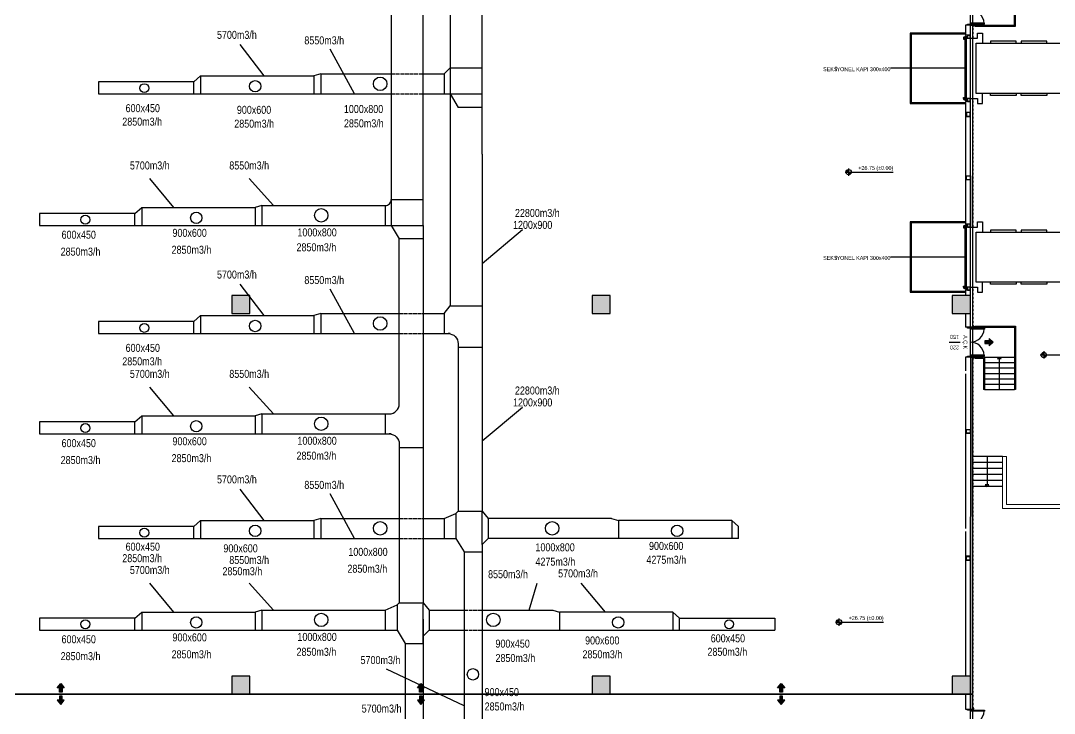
# Model space of a CAD drawing. Header units: centimetres. Extents: x 26200 to 113000, y -600 to 9300.
# Drawn here: x 65979 to 71144, y 3322 to 6781 of the extents above; entities that cross this region are included whole.
import ezdxf
from ezdxf.enums import TextEntityAlignment as Align

# ---------------------------------------------------------------- set-up
doc = ezdxf.new("R2010")
doc.units = ezdxf.units.CM
doc.linetypes.add('DASHED', pattern=[1.524, 1.27, -0.254])
for name, color, linetype in [('A-ANNO-DIMS', 8, 'Continuous'), ('A-ANNO-NOTE', 8, 'Continuous'), ('A-ANNO-TEXT', 8, 'Continuous'), ('A-AREA', 8, 'Continuous'), ('A-DOOR', 8, 'Continuous'), ('A-ELEV-01', 8, 'Continuous'), ('A-ELEV-03', 8, 'Continuous'), ('A-FLOR-STRS', 8, 'Continuous'), ('A-VHCL', 8, 'Continuous'), ('A-WALL', 8, 'Continuous'), ('A-WALL-SNWPNL', 8, 'Continuous'), ('A-WALL-STEL', 8, 'Continuous'), ('L-SITE-CURB', 8, 'Continuous'), ('MTY-DONUS-CAP', 110, 'Continuous'), ('MTY-DONUS-KANALI', 4, 'Continuous'), ('MTY-DONUS-KANALI-GIZLI', 4, 'DASHED'), ('MTY-UFLEME-CAP', 21, 'Continuous'), ('MTY-UFLEME-KANALI', 20, 'Continuous'), ('MTY-UFLEME-KANALI-GIZLI', 20, 'DASHED'), ('S-CONC', 5, 'Continuous'), ('S-HTCH', 8, 'Continuous'), ('S-STEL', 3, 'Continuous')]:
    doc.layers.add(name, color=color, linetype=linetype)
doc.styles.add('Fields_100', font='act_simplex.shx', dxfattribs={"width": 0.8, "height": 20})
doc.styles.add('ROTAS', font='arial.ttf')

# ---------------------------------------------------------------- blocks, each defined once
blk = doc.blocks.new('SEKSİYONEL KAPI')
at = {"layer": 'A-DOOR'}
for p, q in [((-15.7, 2.7), (-15.7, 0.2)), ((-15.1, 2.7), (-15.1, 0.2)), ((-3.6, 2.7), (-4.4, 2.7)), ((-3.6, 0.9), (-4.4, 0.9)), ((-15.7, -302.7), (-15.7, -300.2)), ((-15.1, -302.7), (-15.1, -300.2)), ((-8.7, -304.7), (-8.7, -304.7)), ((-3.6, -300.9), (-4.4, -300.9)), ((-3.6, -302.7), (-4.4, -302.7))]:
    blk.add_line(p, q, dxfattribs=at)
for points in [[(-5, 5.5), (-5.5, 5.5), (-5.5, 8.2), (-12.3, 8.2), (-12.3, 2), (-12.8, 2), (-12.8, 5.6), (-16.9, 5.6, 0.82272), (-16.9, 2.5), (-16.7, 2.5), (-16.7, 2), (-16.9, 2, -0.863572), (-16.9, 6.1), (-12.8, 6.1), (-12.8, 8.7), (-5, 8.7), (-5, 5.5)], [(-11.4, 5.3), (-11.4, 5.7, -0.414214), (-9.4, 7.7), (-9, 7.7, -0.414214), (-7, 5.7), (-7, 3.5)], [(-15.7, -1.1), (-15.7, -1.6, 1), (-15.1, -1.6), (-15.1, -1.1)], [(-5, -305.5), (-5.5, -305.5), (-5.5, -308.2), (-12.3, -308.2), (-12.3, -302), (-12.8, -302), (-12.8, -305.6), (-16.9, -305.6, -0.82272), (-16.9, -302.5), (-16.7, -302.5), (-16.7, -302), (-16.9, -302, 0.863572), (-16.9, -306.1), (-12.8, -306.1), (-12.8, -308.7), (-5, -308.7), (-5, -305.5)], [(-15.7, -298.9), (-15.7, -298.4, -1), (-15.1, -298.4), (-15.1, -298.9)], [(-11.4, -305.3), (-11.4, -305.7, 0.414214), (-9.4, -307.7), (-9, -307.7, 0.414214), (-7, -305.7), (-7, -303.5)]]:
    blk.add_lwpolyline(points, format="xyb", dxfattribs=at)
for points in [[(-15.7, 1.2), (-18.4, 1.2), (-18.4, -3.8), (-11.7, -3.8), (-11.7, 1.2), (-15.1, 1.2)], [(-16.5, 0.2), (-17.4, 0.2), (-17.4, -2.8), (-13.4, -2.8), (-13.4, 0.2), (-14.4, 0.2)], [(-11.6, -304.7), (-11.6, 4.7), (-8.7, 4.7), (-8.7, 4.7), (-6.6, 2.6), (-6.6, -302.6), (-8.7, -304.7), (-11.6, -304.7)], [(-5, 0.5), (-6.5, 0.5), (-6.5, 3.3), (-5, 3.3)], [(-4.5, 2.7), (-4.4, 2.7), (-4.4, 3), (-3.6, 3), (-3.6, 0.7), (-4.4, 0.7), (-4.4, 1), (-4.5, 1)], [(-15.7, -301.2), (-18.4, -301.2), (-18.4, -296.2), (-11.7, -296.2), (-11.7, -301.2), (-15.1, -301.2)], [(-16.5, -300.2), (-17.4, -300.2), (-17.4, -297.2), (-13.4, -297.2), (-13.4, -300.2), (-14.4, -300.2)], [(-5, -300.5), (-6.5, -300.5), (-6.5, -303.3), (-5, -303.3)], [(-4.5, -302.7), (-4.4, -302.7), (-4.4, -303), (-3.6, -303), (-3.6, -300.7), (-4.4, -300.7), (-4.4, -301), (-4.5, -301)]]:
    blk.add_lwpolyline(points, dxfattribs=at)
for points in [[(-13.9, 3.1), (-16.9, 3.1, -1), (-16.9, 5.1), (-13.9, 5.1, -1)], [(-13.9, -303.1), (-16.9, -303.1, 1), (-16.9, -305.1), (-13.9, -305.1, 1)]]:
    blk.add_lwpolyline(points, format="xyb", close=True, dxfattribs=at)
for points in [[(-16.5, -1.1), (-14.4, -1.1), (-14.4, 0.2), (-16.5, 0.2)], [(-4.5, 3.5), (-4.5, 2.7), (-5, 2.7), (-5, 4), (-2.5, 4), (-2.5, 0.5), (-0.5, 0.5), (-0.5, 7.5), (-4.5, 7.5), (-4.5, 5.5), (-5, 5.5), (-5, 8), (0, 8), (0, 0), (-5, 0), (-5, 1), (-4.5, 1), (-4.5, 0.5), (-3, 0.5), (-3, 3.5)], [(-16.5, -298.9), (-14.4, -298.9), (-14.4, -300.2), (-16.5, -300.2)], [(-4.5, -303.5), (-4.5, -302.7), (-5, -302.7), (-5, -304), (-2.5, -304), (-2.5, -300.5), (-0.5, -300.5), (-0.5, -307.5), (-4.5, -307.5), (-4.5, -305.5), (-5, -305.5), (-5, -308), (0, -308), (0, -300), (-5, -300), (-5, -301), (-4.5, -301), (-4.5, -300.5), (-3, -300.5), (-3, -303.5)]]:
    blk.add_lwpolyline(points, close=True, dxfattribs=at)
for centre in [(-9.2, 5.8), (-9.2, -305.8)]:
    blk.add_circle(centre, 0.25, dxfattribs=at)
for centre, start, end in [((-15.4, 4.3), 38.272, 141.728), ((-15.4, 3.8), 218.272, 321.728), ((-15.4, -303.8), 38.272, 141.728), ((-15.4, -304.3), 218.272, 321.728)]:
    blk.add_arc(centre, 1.19, start, end, dxfattribs=at)
blk = doc.blocks.new('KAPI 150')
at = {"layer": 'A-DOOR'}
blk.add_line((145, 15), (5, 15), dxfattribs=at)
for points in [[(5, 15), (5, 85), (10, 85), (10, 15)], [(145, 15), (145, 85), (140, 85), (140, 15)]]:
    blk.add_lwpolyline(points, dxfattribs=at)
for points in [[(5, 0), (0, 0), (0, 15), (5, 15)], [(150, 0), (145, 0), (145, 15), (150, 15)]]:
    blk.add_lwpolyline(points, close=True, dxfattribs=at)
for centre, start, end in [((5, 15), 0, 85.904), ((145, 15), 94.096, 180)]:
    blk.add_arc(centre, 70, start, end, dxfattribs=at)
blk = doc.blocks.new('AÇK_01')
at = {"color": 0}
blk.add_lwpolyline([(28, 0), (-28, 0)], dxfattribs=at)
at = {"color": 0, "style": 'Fields_100', "width": 0.8}
blk.add_attdef('A.Ç.K.01', text='', height=20, rotation=90, dxfattribs=at).set_placement((-53, 0), align=Align.MIDDLE_CENTER)
for tag, p in [('W', (1, 17.2)), ('H', (1, -36.3))]:
    blk.add_attdef(tag, text='', height=20, dxfattribs=at).set_placement(p, align=Align.CENTER)
blk = doc.blocks.new('*U33')
at = {"layer": 'A-WALL-SNWPNL'}
blk.add_lwpolyline([(50, 1), (42, 1), (40, -1), (32, -1), (30, 1), (22, 1), (20, -1), (12, -1), (10, 1), (2, 1), (0, -1), (-8, -1), (-10, 1), (-18, 1), (-20, -1), (-28, -1), (-30, 1), (-38, 1), (-40, -1), (-48, -1), (-50, 1)], dxfattribs=at)
blk = doc.blocks.new('*U34')
at = {"layer": 'A-WALL-STEL', "color": 0, "linetype": 'ByBlock', "lineweight": -2, "transparency": 16777216}
for p in [(0, 0), (100, 0), (200, 0), (300, 0), (400, 0), (500, 0), (600, 0), (700, 0), (800, 0), (900, 0), (1000, 0), (1100, 0), (1200, 0), (1300, 0), (1400, 0), (1500, 0), (1600, 0)]:
    blk.add_blockref('*U33', p, dxfattribs=at)
blk = doc.blocks.new('*U35')
at = {"layer": 'A-WALL-SNWPNL'}
blk.add_lwpolyline([(50, 1), (42, 1), (40, -1), (32, -1), (30, 1), (22, 1), (20, -1), (12, -1), (10, 1), (2, 1), (0, -1), (-8, -1), (-10, 1), (-18, 1), (-20, -1), (-28, -1), (-30, 1), (-38, 1), (-40, -1), (-48, -1), (-50, 1)], dxfattribs=at)
blk = doc.blocks.new('*U36')
at = {"layer": 'A-WALL-STEL', "color": 0, "linetype": 'ByBlock', "lineweight": -2, "transparency": 16777216}
for p in [(0, 0), (100, 0)]:
    blk.add_blockref('*U35', p, dxfattribs=at)
blk = doc.blocks.new('*U37')
at = {"layer": 'A-WALL-SNWPNL'}
blk.add_lwpolyline([(50, 1), (42, 1), (40, -1), (32, -1), (30, 1), (22, 1), (20, -1), (12, -1), (10, 1), (2, 1), (0, -1), (-8, -1), (-10, 1), (-18, 1), (-20, -1), (-28, -1), (-30, 1), (-38, 1), (-40, -1), (-48, -1), (-50, 1)], dxfattribs=at)
blk = doc.blocks.new('*U38')
at = {"layer": 'A-WALL-STEL', "color": 0, "linetype": 'ByBlock', "lineweight": -2, "transparency": 16777216}
for p in [(0, 0), (100, 0), (200, 0), (300, 0), (400, 0), (500, 0)]:
    blk.add_blockref('*U37', p, dxfattribs=at)

msp = doc.modelspace()

# ---------------------------------------------------------------- hatches: boundary and pattern name
at = {"layer": 'A-ANNO-DIMS'}
h = msp.add_hatch(color=256, dxfattribs=at)
h.paths.add_polyline_path([(70116.5, 6038.1, 0.414214), (70103.5, 6025.1), (70116.5, 6025.1)])
h.paths.add_polyline_path([(70129.5, 6025.1), (70116.5, 6025.1), (70116.5, 6012.1, 0.414214)])
h = msp.add_hatch(color=256, dxfattribs=at)
h.paths.add_polyline_path([(71091.9, 5125.2, 0.414214), (71078.9, 5112.2), (71091.9, 5112.2)])
h.paths.add_polyline_path([(71104.9, 5112.2), (71091.9, 5112.2), (71091.9, 5099.2, 0.414214)])
h = msp.add_hatch(color=256, dxfattribs=at)
h.paths.add_polyline_path([(70068.2, 3790.6, 0.414214), (70055.2, 3777.6), (70068.2, 3777.6)])
h.paths.add_polyline_path([(70081.2, 3777.6), (70068.2, 3777.6), (70068.2, 3764.6, 0.414214)])
at = {"layer": 'A-ANNO-TEXT'}
h = msp.add_hatch(color=256, dxfattribs=at)
h.dxf.hatch_style = 1
h.paths.add_polyline_path([(70839, 5176.1), (70817.9, 5193.8), (70817.9, 5182.8), (70796.7, 5182.8), (70796.7, 5169.4), (70817.9, 5169.4), (70817.9, 5158.4)])
h = msp.add_hatch(color=256, dxfattribs=at)
h.dxf.hatch_style = 1
h.paths.add_polyline_path([(66179.5, 3470.9), (66197.2, 3449.7), (66186.2, 3449.7), (66186.2, 3428.6), (66172.7, 3428.6), (66172.7, 3449.7), (66161.8, 3449.7)])
h = msp.add_hatch(color=256, dxfattribs=at)
h.dxf.hatch_style = 1
h.paths.add_polyline_path([(67979.5, 3470.9), (67997.2, 3449.7), (67986.2, 3449.7), (67986.2, 3428.6), (67972.7, 3428.6), (67972.7, 3449.7), (67961.8, 3449.7)])
h = msp.add_hatch(color=256, dxfattribs=at)
h.dxf.hatch_style = 1
h.paths.add_polyline_path([(69779.5, 3470.9), (69797.2, 3449.7), (69786.2, 3449.7), (69786.2, 3428.6), (69772.7, 3428.6), (69772.7, 3449.7), (69761.8, 3449.7)])
h = msp.add_hatch(color=256, dxfattribs=at)
h.dxf.hatch_style = 1
h.paths.add_polyline_path([(66179.5, 3366.3), (66197.2, 3387.4), (66186.2, 3387.4), (66186.2, 3408.6), (66172.7, 3408.6), (66172.7, 3387.4), (66161.8, 3387.4)])
h = msp.add_hatch(color=256, dxfattribs=at)
h.dxf.hatch_style = 1
h.paths.add_polyline_path([(67979.5, 3366.3), (67997.2, 3387.4), (67986.2, 3387.4), (67986.2, 3408.6), (67972.7, 3408.6), (67972.7, 3387.4), (67961.8, 3387.4)])
h = msp.add_hatch(color=256, dxfattribs=at)
h.dxf.hatch_style = 1
h.paths.add_polyline_path([(69779.5, 3366.3), (69797.2, 3387.4), (69786.2, 3387.4), (69786.2, 3408.6), (69772.7, 3408.6), (69772.7, 3387.4), (69761.8, 3387.4)])
at = {"layer": 'S-HTCH'}
h = msp.add_hatch(dxfattribs=at)
h.set_pattern_fill('ANSI33', color=256)
h.set_pattern_definition([(45, (47244.2896, 5721.5606), (-4.490128, 4.490128), []), (45, (47248.78, 5721.5606), (-4.490128, 4.490128), [3.175, -1.5875])])
h.paths.add_polyline_path([(63434.5, 1518.6), (63524.5, 1518.6), (63524.5, 1608.6), (63434.5, 1608.6)])
h.paths.add_polyline_path([(63434.5, 7218.6), (63524.5, 7218.6), (63524.5, 7308.6), (63434.5, 7308.6)])
h.paths.add_polyline_path([(61634.5, 1518.6), (61724.5, 1518.6), (61724.5, 1608.6), (61634.5, 1608.6)])
h.paths.add_polyline_path([(58034.5, 1518.6), (58124.5, 1518.6), (58124.5, 1608.6), (58034.5, 1608.6)])
h.paths.add_polyline_path([(61634.5, 7218.6), (61724.5, 7218.6), (61724.5, 7308.6), (61634.5, 7308.6)])
h.paths.add_polyline_path([(58034.5, 7218.6), (58124.5, 7218.6), (58124.5, 7308.6), (58034.5, 7308.6)])
h.paths.add_polyline_path([(63434.5, 3418.6), (63524.5, 3418.6), (63524.5, 3508.6), (63434.5, 3508.6)])
h.paths.add_polyline_path([(63434.5, 5318.6), (63524.5, 5318.6), (63524.5, 5408.6), (63434.5, 5408.6)])
h.paths.add_polyline_path([(61634.5, 3418.6), (61724.5, 3418.6), (61724.5, 3508.6), (61634.5, 3508.6)])
h.paths.add_polyline_path([(58034.5, 3418.6), (58124.5, 3418.6), (58124.5, 3508.6), (58034.5, 3508.6)])
h.paths.add_polyline_path([(61634.5, 5318.6), (61724.5, 5318.6), (61724.5, 5408.6), (61634.5, 5408.6)])
h.paths.add_polyline_path([(58034.5, 5318.6), (58124.5, 5318.6), (58124.5, 5408.6), (58034.5, 5408.6)])
h.paths.add_polyline_path([(68834.5, 3418.6), (68924.5, 3418.6), (68924.5, 3508.6), (68834.5, 3508.6)])
h.paths.add_polyline_path([(68834.5, 5318.6), (68924.5, 5318.6), (68924.5, 5408.6), (68834.5, 5408.6)])
h.paths.add_polyline_path([(67034.5, 3418.6), (67124.5, 3418.6), (67124.5, 3508.6), (67034.5, 3508.6)])
h.paths.add_polyline_path([(67034.5, 5318.6), (67124.5, 5318.6), (67124.5, 5408.6), (67034.5, 5408.6)])
h.paths.add_polyline_path([(65234.5, 3418.6), (65324.5, 3418.6), (65324.5, 3508.6), (65234.5, 3508.6)])
h.paths.add_polyline_path([(65234.5, 5318.6), (65324.5, 5318.6), (65324.5, 5408.6), (65234.5, 5408.6)])
h.paths.add_polyline_path([(61534.5, 3418.6), (61624.5, 3418.6), (61624.5, 3508.6), (61534.5, 3508.6)])
h.paths.add_polyline_path([(61534.5, 5318.6), (61624.5, 5318.6), (61624.5, 5408.6), (61534.5, 5408.6)])
h.paths.add_polyline_path([(59834.5, 3418.6), (59924.5, 3418.6), (59924.5, 3508.6), (59834.5, 3508.6)])
h.paths.add_polyline_path([(59834.5, 5318.6), (59924.5, 5318.6), (59924.5, 5408.6), (59834.5, 5408.6)])
h.paths.add_polyline_path([(56234.5, 3418.6), (56324.5, 3418.6), (56324.5, 3508.6), (56234.5, 3508.6)])
h.paths.add_polyline_path([(56234.5, 5318.6), (56324.5, 5318.6), (56324.5, 5408.6), (56234.5, 5408.6)])
h.paths.add_polyline_path([(54434.5, 3418.6), (54524.5, 3418.6), (54524.5, 3508.6), (54434.5, 3508.6)])
h.paths.add_polyline_path([(54434.5, 5318.6), (54524.5, 5318.6), (54524.5, 5408.6), (54434.5, 5408.6)])
h.paths.add_polyline_path([(52634.5, 3418.6), (52724.5, 3418.6), (52724.5, 3508.6), (52634.5, 3508.6)])
h.paths.add_polyline_path([(52634.5, 5318.6), (52724.5, 5318.6), (52724.5, 5408.6), (52634.5, 5408.6)])
h.paths.add_polyline_path([(70634.5, 5318.6), (70724.5, 5318.6), (70724.5, 5408.6), (70634.5, 5408.6)])
h.paths.add_polyline_path([(70634.5, 3418.6), (70724.5, 3418.6), (70724.5, 3508.6), (70634.5, 3508.6)])
h.paths.add_polyline_path([(70634.5, 1518.6), (70724.5, 1518.6), (70724.5, 1608.6), (70634.5, 1608.6)])
h.paths.add_polyline_path([(68834.5, 1518.6), (68924.5, 1518.6), (68924.5, 1608.6), (68834.5, 1608.6)])
h.paths.add_polyline_path([(67034.5, 1518.6), (67124.5, 1518.6), (67124.5, 1608.6), (67034.5, 1608.6)])
h.paths.add_polyline_path([(65234.5, 1518.6), (65324.5, 1518.6), (65324.5, 1608.6), (65234.5, 1608.6)])
h.paths.add_polyline_path([(61534.5, 1518.6), (61624.5, 1518.6), (61624.5, 1608.6), (61534.5, 1608.6)])
h.paths.add_polyline_path([(59834.5, 1518.6), (59924.5, 1518.6), (59924.5, 1608.6), (59834.5, 1608.6)])
h.paths.add_polyline_path([(56234.5, 1518.6), (56324.5, 1518.6), (56324.5, 1608.6), (56234.5, 1608.6)])
h.paths.add_polyline_path([(54434.5, 1518.6), (54524.5, 1518.6), (54524.5, 1608.6), (54434.5, 1608.6)])
h.paths.add_polyline_path([(52634.5, 1518.6), (52724.5, 1518.6), (52724.5, 1608.6), (52634.5, 1608.6)])
h.paths.add_polyline_path([(70634.5, 7218.6), (70724.5, 7218.6), (70724.5, 7308.6), (70634.5, 7308.6)])
h.paths.add_polyline_path([(68834.5, 7218.6), (68924.5, 7218.6), (68924.5, 7308.6), (68834.5, 7308.6)])
h.paths.add_polyline_path([(67034.5, 7218.6), (67124.5, 7218.6), (67124.5, 7308.6), (67034.5, 7308.6)])
h.paths.add_polyline_path([(65234.5, 7218.6), (65324.5, 7218.6), (65324.5, 7308.6), (65234.5, 7308.6)])
h.paths.add_polyline_path([(61534.5, 7218.6), (61624.5, 7218.6), (61624.5, 7308.6), (61534.5, 7308.6)])
h.paths.add_polyline_path([(59834.5, 7218.6), (59924.5, 7218.6), (59924.5, 7308.6), (59834.5, 7308.6)])
h.paths.add_polyline_path([(56234.5, 7218.6), (56324.5, 7218.6), (56324.5, 7308.6), (56234.5, 7308.6)])
h.paths.add_polyline_path([(54434.5, 7218.6), (54524.5, 7218.6), (54524.5, 7308.6), (54434.5, 7308.6)])
h.paths.add_polyline_path([(52634.5, 7218.6), (52724.5, 7218.6), (52724.5, 7308.6), (52634.5, 7308.6)])

# ---------------------------------------------------------------- linework, layer by layer
at = {"layer": 'A-ANNO-DIMS'}
for p, q in [((70116.5, 6043.1), (70116.5, 6007.1)), ((70098.5, 6025.1), (70339.5, 6025.1)), ((71091.9, 5130.2), (71091.9, 5094.2)), ((71073.9, 5112.2), (71314.9, 5112.2)), ((70050.2, 3777.6), (70291.2, 3777.6)), ((70068.2, 3795.6), (70068.2, 3759.6))]:
    msp.add_line(p, q, dxfattribs=at)
for points in [[(70335.9, 6543.6), (70325.9, 6543.6)], [(70691.9, 6543.6), (70335.9, 6543.6)], [(70335.9, 5601.1), (70325.9, 5601.1)], [(70691.9, 5601.1), (70335.9, 5601.1)]]:
    msp.add_lwpolyline(points, dxfattribs=at)
at = {"layer": 'A-ANNO-DIMS', "color": 187, "linetype": 'Continuous'}
for points in [[(70694.9, 6543.6), (70691.9, 6543.6)], [(70694.9, 5601.1), (70691.9, 5601.1)]]:
    msp.add_lwpolyline(points, dxfattribs=at)
at = {"layer": 'A-ANNO-DIMS', "color": 187, "const_width": 3, "elevation": 0}
msp.add_lwpolyline([(70696.4, 6543.6, 1), (70699.4, 6543.6, 1)], format="xyb", close=True, dxfattribs=at)
at = {"layer": 'A-ANNO-DIMS', "color": 187, "const_width": 3}
msp.add_lwpolyline([(70696.4, 5601.1, 1), (70699.4, 5601.1, 1)], format="xyb", close=True, dxfattribs=at)
at = {"layer": 'A-ANNO-DIMS'}
for centre in [(70116.5, 6025.1), (71091.9, 5112.2), (70068.2, 3777.6)]:
    msp.add_circle(centre, 13, dxfattribs=at)
at = {"layer": 'A-ANNO-DIMS', "color": 187, "linetype": 'Continuous'}
for centre, radius, start, end in [((70697.9, 6543.6), 1.5, 0, 180), ((70697.9, 6543.6), 1.5, 180, 0), ((70696.4, 6543.6), 0, 0, 0), ((70697.9, 5601.1), 1.5, 0, 180), ((70697.9, 5601.1), 1.5, 180, 0), ((70696.4, 5601.1), 0, 0, 0)]:
    msp.add_arc(centre, radius, start, end, dxfattribs=at)
at = {"layer": 'A-ANNO-NOTE', "color": 251, "true_color": 0x636466}
for p, q in [((70884.5, 4605.1), (70731.4, 4605.1)), ((70884.5, 4575.1), (70731.4, 4575.1)), ((70884.5, 4545.1), (70731.4, 4545.1)), ((70884.5, 4515.1), (70731.4, 4515.1)), ((70884.5, 4485.1), (70731.4, 4485.1)), ((70884.5, 4455.1), (70731.4, 4455.1))]:
    msp.add_line(p, q, dxfattribs=at)
at = {"layer": 'A-ANNO-TEXT'}
for points in [[(70839, 5176.1), (70817.9, 5193.8), (70817.9, 5182.8), (70796.7, 5182.8), (70796.7, 5169.4), (70817.9, 5169.4), (70817.9, 5158.4)], [(66179.5, 3470.9), (66197.2, 3449.7), (66186.2, 3449.7), (66186.2, 3428.6), (66172.7, 3428.6), (66172.7, 3449.7), (66161.8, 3449.7)], [(67979.5, 3470.9), (67997.2, 3449.7), (67986.2, 3449.7), (67986.2, 3428.6), (67972.7, 3428.6), (67972.7, 3449.7), (67961.8, 3449.7)], [(69779.5, 3470.9), (69797.2, 3449.7), (69786.2, 3449.7), (69786.2, 3428.6), (69772.7, 3428.6), (69772.7, 3449.7), (69761.8, 3449.7)], [(66179.5, 3366.3), (66197.2, 3387.4), (66186.2, 3387.4), (66186.2, 3408.6), (66172.7, 3408.6), (66172.7, 3387.4), (66161.8, 3387.4)], [(67979.5, 3366.3), (67997.2, 3387.4), (67986.2, 3387.4), (67986.2, 3408.6), (67972.7, 3408.6), (67972.7, 3387.4), (67961.8, 3387.4)], [(69779.5, 3366.3), (69797.2, 3387.4), (69786.2, 3387.4), (69786.2, 3408.6), (69772.7, 3408.6), (69772.7, 3387.4), (69761.8, 3387.4)]]:
    msp.add_lwpolyline(points, close=True, dxfattribs=at)
at = {"layer": 'A-AREA'}
for points in [[(62587, 7318.6), (70734.5, 7318.6), (70734.5, 3418.6), (52612, 3418.6), (52612, 7318.6), (59834.5, 7318.6), (59834.5, 7053.6), (62587, 7053.6)], [(52612, 1508.6), (52612, 3418.6), (70734.5, 3418.6), (70734.5, 2981.1), (63779.5, 2981.1), (63779.2, 1508.6), (63517, 1508.6), (63517, 2981.1), (58079.5, 2981.1), (58079.5, 1508.6), (56279.5, 1508.6), (56279.5, 2981.1), (52979.5, 2981.1), (52979.5, 1508.6)]]:
    msp.add_lwpolyline(points, close=True, dxfattribs=at)
at = {"layer": 'A-DOOR', "elevation": 0}
for points in [[(70734.5, 6693.6), (70759.5, 6693.6), (70759.5, 6718.6), (70784.5, 6718.6), (70784.5, 6668.6)], [(70734.5, 6393.6), (70759.5, 6393.6), (70759.5, 6368.6), (70784.5, 6368.6), (70784.5, 6418.6)]]:
    msp.add_lwpolyline(points, dxfattribs=at)
at = {"layer": 'A-DOOR'}
for points in [[(70734.5, 5751.1), (70759.5, 5751.1), (70759.5, 5776.1), (70784.5, 5776.1), (70784.5, 5726.1)], [(70734.5, 5451.1), (70759.5, 5451.1), (70759.5, 5426.1), (70784.5, 5426.1), (70784.5, 5476.1)]]:
    msp.add_lwpolyline(points, dxfattribs=at)
at = {"layer": 'A-ELEV-01'}
for p, q in [((70724.5, 6708.6), (70699.5, 6708.6)), ((70699.5, 6378.6), (70699.5, 6156.1)), ((70724.5, 6378.6), (70699.5, 6378.6)), ((70699.5, 6156.1), (70699.5, 5766.1)), ((70724.5, 5766.1), (70699.5, 5766.1)), ((70699.5, 5436.1), (70699.5, 5408.6)), ((70724.5, 5436.1), (70699.5, 5436.1)), ((70699.5, 5318.6), (70699.5, 5251.1)), ((70724.5, 5251.1), (70699.5, 5251.1)), ((70724.5, 5101.1), (70699.5, 5101.1)), ((70699.5, 4231.1), (70699.5, 3508.6)), ((65324.5, 3418.6), (67034.5, 3418.6)), ((67124.5, 3418.6), (68834.5, 3418.6)), ((68924.5, 3418.6), (70634.5, 3418.6)), ((70699.5, 3418.6), (70699.5, 3343.6, 0))]:
    msp.add_line(p, q, dxfattribs=at)
for points in [[(70724.5, 6758.6), (70699.5, 6758.6), (70699.5, 6708.6)], [(70724.5, 5751.1), (70724.5, 5986.1)], [(70699.5, 5101.1), (70699.5, 5033.6)], [(70699.5, 5018.6), (70699.5, 4246.1)]]:
    msp.add_lwpolyline(points, dxfattribs=at)
at = {"layer": 'A-ELEV-01', "elevation": 0}
msp.add_lwpolyline([(70699.5, 3343.6), (70724.5, 3343.6)], dxfattribs=at)
at = {"layer": 'A-ELEV-03'}
msp.add_line((70734.5, 3343.6), (70734.5, 5101.1), dxfattribs=at)
at = {"layer": 'A-ELEV-03', "elevation": 0}
for points in [[(70699.5, 6718.6), (70424.5, 6718.6), (70424.5, 6368.6), (70699.5, 6368.6)], [(70699.5, 6713.6), (70429.5, 6713.6), (70429.5, 6373.6), (70699.5, 6373.6)], [(70724.5, 6378.6), (70724.5, 6708.6)]]:
    msp.add_lwpolyline(points, dxfattribs=at)
at = {"layer": 'A-ELEV-03'}
for points in [[(70734.5, 6393.6), (70734.5, 5751.1)], [(70699.5, 5776.1), (70424.5, 5776.1), (70424.5, 5426.1), (70699.5, 5426.1)], [(70699.5, 5771.1), (70429.5, 5771.1), (70429.5, 5431.1), (70699.5, 5431.1)], [(70724.5, 5436.1), (70724.5, 5766.1)], [(70734.5, 5451.1), (70734.5, 5251.1)], [(70807.9, 4605.1), (70807.9, 4463.8)]]:
    msp.add_lwpolyline(points, dxfattribs=at)
msp.add_lwpolyline([(70807.9, 4455.1), (70816.6, 4463.8), (70807.9, 4463.8), (70799.2, 4463.8)], close=True, dxfattribs=at)
at = {"layer": 'A-FLOR-STRS'}
for p, q in [((70746.5, 5256.1), (70746.5, 5251.1)), ((70794.5, 5101.1), (70734.5, 5101.1)), ((70869.5, 4939.1), (70869.5, 5092.4)), ((70794.5, 4939.1), (70789.5, 4939.1)), ((70949.5, 4939.1), (70944.5, 4939.1))]:
    msp.add_line(p, q, dxfattribs=at)
for points in [[(70734.5, 6758.6), (70944.5, 6758.6), (70944.5, 7070.6)], [(70746.5, 6753.6), (70949.5, 6753.6), (70949.5, 7070.6)], [(70746.5, 6758.6), (70746.5, 6753.6)], [(70734.5, 5251.1), (70944.5, 5251.1), (70944.5, 4939.1)], [(70746.5, 5256.1), (70949.5, 5256.1), (70949.5, 4939.1)], [(70746.5, 5101.1), (70746.5, 5096.1), (70789.5, 5096.1), (70789.5, 4939.1)], [(70794.5, 5101.1), (70794.5, 4939.1)], [(70794.5, 5101.1), (70944.5, 5101.1)], [(70794.5, 5074.1), (70944.5, 5074.1)], [(70794.5, 5047.1), (70944.5, 5047.1)], [(70794.5, 5020.1), (70944.5, 5020.1)], [(70794.5, 4993.1), (70944.5, 4993.1)], [(70794.5, 4966.1), (70944.5, 4966.1)], [(70794.5, 4939.1), (70944.5, 4939.1)]]:
    msp.add_lwpolyline(points, dxfattribs=at)
msp.add_lwpolyline([(70869.5, 5101.1), (70878.2, 5092.4), (70869.5, 5092.4), (70860.8, 5092.4)], close=True, dxfattribs=at)
at = {"layer": 'A-VHCL'}
for p, q in [((70824.7, 6678.6), (70824.7, 6668.6)), ((70954.3, 6678.6), (70824.7, 6678.6)), ((70954.3, 6668.6), (70954.3, 6678.6)), ((71107.4, 6678.6), (70977.9, 6678.6)), ((70977.9, 6678.6), (70977.9, 6668.6)), ((71107.4, 6668.6), (71107.4, 6678.6)), ((70824.7, 6408.6), (70824.7, 6418.6)), ((70954.3, 6408.6), (70824.7, 6408.6)), ((70954.3, 6418.6), (70954.3, 6408.6)), ((70977.9, 6408.6), (70977.9, 6418.6)), ((71107.4, 6408.6), (70977.9, 6408.6)), ((71107.4, 6418.6), (71107.4, 6408.6)), ((70824.7, 5736.1), (70824.7, 5726.1)), ((70954.3, 5736.1), (70824.7, 5736.1)), ((70954.3, 5726.1), (70954.3, 5736.1)), ((71107.4, 5736.1), (70977.9, 5736.1)), ((70977.9, 5736.1), (70977.9, 5726.1)), ((71107.4, 5726.1), (71107.4, 5736.1)), ((70824.7, 5466.1), (70824.7, 5476.1)), ((70954.3, 5476.1), (70954.3, 5466.1)), ((70977.9, 5466.1), (70977.9, 5476.1)), ((71107.4, 5476.1), (71107.4, 5466.1)), ((70954.3, 5466.1), (70824.7, 5466.1)), ((71107.4, 5466.1), (70977.9, 5466.1))]:
    msp.add_line(p, q, dxfattribs=at)
for points in [[(72002.9, 6418.6), (70752.9, 6418.6), (70752.9, 6668.6), (72002.9, 6668.6)], [(72002.9, 5476.1), (70752.9, 5476.1), (70752.9, 5726.1), (72002.9, 5726.1)]]:
    msp.add_lwpolyline(points, close=True, dxfattribs=at)
at = {"layer": 'A-WALL-SNWPNL'}
for p, q in [((70724.5, 6758.6), (70734.5, 6758.6)), ((70724.5, 6693.6), (70734.5, 6693.6)), ((70724.5, 6393.6), (70734.5, 6393.6)), ((70724.5, 5751.1), (70724.5, 6378.6)), ((70724.5, 5751.1), (70734.5, 5751.1)), ((70724.5, 5408.6), (70724.5, 5451.1)), ((70724.5, 5451.1), (70734.5, 5451.1)), ((70724.5, 5251.1), (70724.5, 5318.6)), ((70724.5, 3343.6, 0), (70724.5, 3418.6)), ((70724.5, 3343.6), (70734.5, 3343.6))]:
    msp.add_line(p, q, dxfattribs=at)
for points in [[(70724.5, 6763.6), (70724.5, 6758.6), (70741.5, 6758.6), (70741.5, 6753.6), (70737, 6753.6)], [(70724.5, 6708.6), (70724.5, 6758.6)], [(70734.5, 6758.6), (70734.5, 6693.6)], [(70736.5, 6758.6), (70736.5, 6755.6), (70734.5, 6753.6), (70734.5, 6745.6), (70736.5, 6743.6), (70736.5, 6735.6), (70734.5, 6733.6), (70734.5, 6725.6), (70736.5, 6723.6), (70736.5, 6715.6), (70734.5, 6713.6), (70734.5, 6705.6), (70736.5, 6703.6), (70736.5, 6695.6), (70734.5, 6693.6)], [(70736.5, 6393.6), (70736.5, 6393.1), (70734.5, 6391.1), (70734.5, 6383.1), (70736.5, 6381.1), (70736.5, 6373.1), (70734.5, 6371.1), (70734.5, 6363.1), (70736.5, 6361.1), (70736.5, 6353.1), (70734.5, 6351.1)], [(70724.5, 5986.1), (70724.5, 5751.1)], [(70724.5, 5246.1), (70724.5, 5251.1), (70741.5, 5251.1), (70741.5, 5256.1), (70737, 5256.1)], [(70734.5, 5251.1), (70724.5, 5251.1)], [(70724.5, 5106.1), (70724.5, 5101.1), (70741.5, 5101.1), (70741.5, 5096.1), (70737, 5096.1)], [(70734.5, 5101.1), (70734.5, 5095.6), (70736.5, 5093.6), (70736.5, 5085.6), (70734.5, 5083.6), (70734.5, 5075.6), (70736.5, 5073.6), (70736.5, 5065.6), (70734.5, 5063.6), (70734.5, 5055.6), (70736.5, 5053.6), (70736.5, 5045.6), (70734.5, 5043.6)]]:
    msp.add_lwpolyline(points, dxfattribs=at)
at = {"layer": 'A-WALL-SNWPNL', "elevation": 0}
msp.add_lwpolyline([(70724.5, 3338.6), (70724.5, 3343.6), (70741.5, 3343.6), (70741.5, 3348.6), (70737, 3348.6)], dxfattribs=at)
at = {"layer": 'A-WALL-STEL'}
for p, q in [((70724.5, 5101.1), (70723.8, 3508.6)), ((70734.5, 5101.1), (70724.5, 5101.1))]:
    msp.add_line(p, q, dxfattribs=at)
at = {"layer": 'L-SITE-CURB', "lineweight": 0}
for p, q in [((70884.5, 4455.1), (70884.5, 4605.1)), ((70904.5, 4605.1), (70884.5, 4605.1)), ((70904.5, 4455.1), (70904.5, 4605.1)), ((70884.5, 4344.9), (70884.5, 4455.1)), ((70904.5, 4364.9), (70904.5, 4455.1)), ((70884.5, 4344.9), (72340.2, 4344.9)), ((70904.5, 4364.9), (72343.9, 4364.9))]:
    msp.add_line(p, q, dxfattribs=at)
at = {"layer": 'MTY-DONUS-CAP', "color": 1}
for points in [[(67196.7, 6505.6), (67075.9, 6661.9)], [(67646.7, 6415.6), (67525.9, 6638.5)], [(68487.2, 5736.6), (68285.3, 5567.6)], [(67196.7, 5308.5), (67075.9, 5464.8)], [(67646.7, 5218.5), (67525.9, 5441.4)], [(68487.2, 4850), (68285.3, 4681)], [(67196.7, 4285.6), (67075.9, 4441.9)], [(67646.7, 4195.6), (67525.9, 4418.5)], [(68195.3, 3360.5), (67806.8, 3543.6)]]:
    msp.add_lwpolyline(points, dxfattribs=at)
at = {"layer": 'MTY-DONUS-KANALI', "color": 1}
for points in [[(68125.3, 7491.1), (68125.3, 5357.8)], [(68285.3, 6114.6), (68285.3, 7491.1)], [(67478.5, 6515.6), (67444.7, 6505.6)], [(67478.5, 6515.6), (67478.5, 6415.6)], [(68095.3, 6515.5), (68095.3, 6415.6)], [(68125.3, 6545.6), (68285.3, 6545.6)], [(66844.6, 6475.6), (66368.1, 6475.6)], [(66368.1, 6475.6), (66368.1, 6415.6)], [(66844.6, 6475.6), (66878.5, 6505.6)], [(66844.6, 6415.6), (66844.6, 6475.6)], [(66878.5, 6505.6), (67444.7, 6505.6)], [(66878.5, 6505.6), (66878.5, 6415.6)], [(67444.7, 6505.6), (67444.7, 6415.6)], [(68125.3, 6415.6), (68165.3, 6348.6)], [(68125.3, 6415.6), (68285.3, 6415.6)], [(68285.3, 6348.6), (68165.3, 6348.6)], [(68285.3, 6114.6), (68285.3, 4332.2)], [(68165.3, 5357.8), (68285.3, 5357.8)], [(66844.6, 5278.5), (66368.1, 5278.5)], [(66368.1, 5278.5), (66368.1, 5218.5)], [(66844.6, 5278.5), (66878.5, 5308.5)], [(66844.6, 5218.5), (66844.6, 5278.5)], [(66878.5, 5308.5), (67444.7, 5308.5)], [(66878.5, 5308.5), (66878.5, 5218.5)], [(67478.5, 5318.5), (67444.7, 5308.5)], [(67444.7, 5308.5), (67444.7, 5218.5)], [(67478.5, 5318.5), (67478.5, 5218.5)], [(68095.3, 5318.5), (68095.3, 5218.5)], [(68165.3, 5151.5), (68165.3, 4332.2)], [(68165.3, 5151.5), (68285.3, 5151.5)], [(67478.5, 4295.6), (67444.7, 4285.6)], [(67478.5, 4295.6), (67478.5, 4195.6)], [(68095.3, 4295.6), (68095.3, 4195.6)], [(68154.3, 4320.9), (68154.3, 4195.6)], [(68165.3, 4332.2), (68285.3, 4332.2)], [(68285.3, 4165.6), (68285.3, 4332.2)], [(68285.3, 4332.2), (68315.3, 4295.6)], [(68315.3, 4295.6), (68315.3, 4195.6)], [(68932.1, 4295.6), (68315.3, 4295.6)], [(68932.1, 4295.6), (68965.9, 4285.6)], [(66844.6, 4255.6), (66368.1, 4255.6)], [(66368.1, 4255.6), (66368.1, 4195.6)], [(66844.6, 4255.6), (66878.5, 4285.6)], [(66844.6, 4195.6), (66844.6, 4255.6)], [(66878.5, 4285.6), (67444.7, 4285.6)], [(66878.5, 4285.6), (66878.5, 4195.6)], [(67444.7, 4285.6), (67444.7, 4195.6)], [(69532.2, 4285.6), (68965.9, 4285.6)], [(68965.9, 4285.6), (68965.9, 4195.6)], [(69566, 4255.6), (69532.2, 4285.6)], [(69532.2, 4285.6), (69532.2, 4195.6)], [(69566, 4195.6), (69566, 4255.6)], [(68154.3, 4195.6), (68195.3, 4128.6)], [(69566, 4195.6), (68315.3, 4195.6), (68285.3, 4165.6)], [(68285.3, 4165.6), (68285.3, 4128.6)], [(68195.3, 4128.6), (68285.3, 4128.6)], [(68195.3, 4128.6), (68195.3, 3139.4), (68215.3, 3101.4)], [(68285.3, 4128.6), (68285.3, 2752.1)]]:
    msp.add_lwpolyline(points, dxfattribs=at)
at = {"layer": 'MTY-DONUS-KANALI'}
for points in [[(67478.5, 6515.6), (67831.1, 6515.6)], [(67991.1, 6515.6), (68095.3, 6515.6)], [(68095.3, 6515.6), (68125.3, 6545.6)], [(68125.3, 6545.6), (68125.3, 6545.5)], [(66368.1, 6415.6), (67831.1, 6415.6)], [(67991.1, 6415.6), (68125.3, 6415.6)], [(68095.3, 5318.5), (68125.3, 5357.8)], [(68125.3, 5357.8), (68165.3, 5357.8)], [(67478.5, 5318.5), (67871.1, 5318.5)], [(67991.1, 5318.5), (68095.3, 5318.5)], [(66368.1, 5218.5), (67871.1, 5218.5)], [(67991.1, 5218.5), (68125.3, 5218.5)], [(67478.5, 4295.6), (67871.1, 4295.6)], [(67991.1, 4295.6), (68095.3, 4295.6)], [(68095.3, 4295.6), (68154.3, 4320.9)], [(68154.3, 4320.9), (68165.3, 4332.2)], [(66368.1, 4195.6), (67871.1, 4195.6)], [(67991.1, 4195.6), (68154.3, 4195.6)]]:
    msp.add_lwpolyline(points, dxfattribs=at)
at = {"layer": 'MTY-DONUS-KANALI', "color": 1}
msp.add_lwpolyline([(68125.3, 5218.5), (68115.3, 5218.5, -0.414214), (68165.3, 5168.5), (68165.3, 5151.5)], format="xyb", dxfattribs=at)
for centre, radius in [((66597, 6444.5), 22.4), ((67151.2, 6453.9), 28.4), ((67775.5, 6466.2), 33.7), ((66597, 5247.4), 22.4), ((67151.2, 5256.8), 28.4), ((67775.5, 5269.2), 33.7), ((66597, 4224.5), 22.4), ((67151.2, 4233.9), 28.4), ((67775.5, 4246.3), 33.7), ((68635.2, 4246.3), 33.7), ((69259.4, 4233.9), 28.4), ((68239.1, 3517), 28.4)]:
    msp.add_circle(centre, radius, dxfattribs=at)
at = {"layer": 'MTY-DONUS-KANALI-GIZLI', "ltscale": 15}
for points in [[(67831.1, 6515.6), (67991.1, 6515.6)], [(67831.1, 6415.6), (67991.1, 6415.6)], [(67871.1, 5318.5), (67991.1, 5318.5)], [(67871.1, 5218.5), (67991.1, 5218.5)], [(67871.1, 4295.6), (67991.1, 4295.6)], [(67871.1, 4195.6), (67991.1, 4195.6)]]:
    msp.add_lwpolyline(points, dxfattribs=at)
at = {"layer": 'MTY-UFLEME-CAP', "color": 5}
for points in [[(66745.3, 5848.5), (66624.5, 5992.7)], [(67242, 5858.6), (67121.1, 5992.7)], [(66745.3, 4807.7), (66624.5, 4951.9)], [(67242, 4817.8), (67121.1, 4951.9)], [(66745.3, 3828.3), (66624.5, 3972.5)], [(67242, 3838.3), (67121.1, 3972.5)], [(68520.2, 3838.3), (68559.4, 3972.5)], [(68901.3, 3828.3), (68780.5, 3972.5)]]:
    msp.add_lwpolyline(points, dxfattribs=at)
at = {"layer": 'MTY-UFLEME-KANALI', "color": 5}
for points in [[(67831.1, 7265), (67831.1, 5758.5)], [(67991.1, 5888.5), (67991.1, 7265)], [(67831.1, 5888.6), (67991.1, 5888.6)], [(67991.1, 5758.5), (67991.1, 5888.5)], [(66550.3, 5818.5), (66584.2, 5848.5)], [(66584.2, 5848.5), (67150.5, 5848.5)], [(66584.2, 5848.5), (66584.2, 5758.5)], [(67184.3, 5858.6), (67150.5, 5848.5)], [(67150.5, 5848.5), (67150.5, 5758.5)], [(67184.3, 5858.6), (67184.3, 5758.5)], [(67801.1, 5858.5), (67801.1, 5758.5)], [(66550.3, 5818.5), (66073.9, 5818.5)], [(66073.9, 5818.5), (66073.9, 5758.5)], [(66550.3, 5758.5), (66550.3, 5818.5)], [(66073.9, 5758.5), (67831.1, 5758.5)], [(67831.1, 5758.5), (67871.1, 5691.5)], [(67831.1, 5758.5), (67991.1, 5758.5)], [(67991.1, 5758.5), (67991.1, 3868.2)], [(67991.1, 5691.5), (67871.1, 5691.5)], [(67991.1, 4857), (67991.1, 4857)], [(66550.3, 4777.7), (66584.2, 4807.7)], [(66584.2, 4807.7), (67150.5, 4807.7)], [(66584.2, 4807.7), (66584.2, 4717.7)], [(67184.3, 4817.8), (67150.5, 4807.7)], [(67150.5, 4807.7), (67150.5, 4717.7)], [(67184.3, 4817.8), (67184.3, 4717.7)], [(67801.1, 4817.7), (67801.1, 4717.7)], [(66550.3, 4777.7), (66073.9, 4777.7)], [(66073.9, 4777.7), (66073.9, 4717.7)], [(66550.3, 4717.7), (66550.3, 4777.7)], [(66073.9, 4717.7), (67831.1, 4717.7)], [(67871.1, 4650.7), (67871.1, 3874.9)], [(67871.1, 4650.7), (67991.1, 4650.7)], [(67184.3, 3838.3), (67801.1, 3838.2), (67860.1, 3863.6), (67871.1, 3874.9)], [(67871.1, 3874.9), (67991.1, 3874.9)], [(67991.1, 3874.9), (68021.1, 3838.2)], [(66550.3, 3798.3), (66584.2, 3828.3)], [(66584.2, 3828.3), (67150.5, 3828.3)], [(66584.2, 3828.3), (66584.2, 3738.3)], [(67184.3, 3838.3), (67150.5, 3828.3)], [(67150.5, 3828.3), (67150.5, 3738.3)], [(67184.3, 3838.3), (67184.3, 3738.3)], [(67801.1, 3838.2), (67801.1, 3738.3)], [(67860.1, 3863.6), (67860.1, 3738.3)], [(67991.1, 3708.3), (67991.1, 3868.2)], [(68021.1, 3838.2), (68021.1, 3738.3)], [(68637.9, 3838.3), (68671.6, 3828.3)], [(69237.9, 3828.3), (68671.6, 3828.3)], [(68671.6, 3828.3), (68671.6, 3738.3)], [(69271.8, 3798.3), (69237.9, 3828.3)], [(69237.9, 3828.3), (69237.9, 3738.3)], [(66550.3, 3798.3), (66073.9, 3798.3)], [(66073.9, 3798.3), (66073.9, 3738.3)], [(66550.3, 3738.3), (66550.3, 3798.3)], [(67991.1, 3793.1), (67991.1, 2526)], [(69271.8, 3738.3), (69271.8, 3798.3)], [(69271.8, 3798.3), (69748.3, 3798.3)], [(69748.3, 3798.3), (69748.3, 3738.3)], [(66073.9, 3738.3), (67860.1, 3738.3)], [(67860.1, 3738.3), (67901.1, 3671.3)], [(67901.1, 3671.3), (67991.1, 3671.3)], [(67901.1, 3671.3), (67901.1, 2913.3), (67921.1, 2875.2)]]:
    msp.add_lwpolyline(points, dxfattribs=at)
for points in [[(67184.3, 5858.6), (67801.1, 5858.6, 0.414214), (67831.1, 5888.6), (67831.1, 5888.5)], [(67184.3, 4817.8), (67821.1, 4817.8, 0.414214), (67871.1, 4867.8), (67871.1, 5691.5)], [(67831.1, 4717.7), (67821.1, 4717.7, -0.414214), (67871.1, 4667.7), (67871.1, 4650.7)]]:
    msp.add_lwpolyline(points, format="xyb", dxfattribs=at)
at = {"layer": 'MTY-UFLEME-KANALI'}
for points in [[(68021, 3838.3), (68195.3, 3838.3)], [(68285.3, 3838.3), (68637.9, 3838.3)], [(67991.1, 3708.3), (68021.1, 3738.3)], [(68021.1, 3738.3), (68195.3, 3738.3)], [(68285.3, 3738.3), (69748.3, 3738.3)], [(67991.1, 3671.3), (67991.1, 3708.3)]]:
    msp.add_lwpolyline(points, dxfattribs=at)
at = {"layer": 'MTY-UFLEME-KANALI', "color": 5}
for centre, radius in [((67481.2, 5809.2), 33.7), ((66302.7, 5787.5), 22.4), ((66857, 5796.8), 28.4), ((66302.7, 4746.7), 22.4), ((66857, 4756), 28.4), ((67481.2, 4768.4), 33.7), ((67481.2, 3789), 33.7), ((68340.9, 3789), 33.7), ((66302.7, 3767.2), 22.4), ((66857, 3776.6), 28.4), ((68965.2, 3776.6), 28.4), ((69519.4, 3767.2), 22.4)]:
    msp.add_circle(centre, radius, dxfattribs=at)
at = {"layer": 'MTY-UFLEME-KANALI-GIZLI', "ltscale": 15}
for points in [[(68195.3, 3838.3), (68285.3, 3838.3)], [(68195.3, 3738.3), (68285.3, 3738.3)]]:
    msp.add_lwpolyline(points, dxfattribs=at)
at = {"layer": 'S-CONC'}
for points in [[(67034.5, 5318.6), (67124.5, 5318.6), (67124.5, 5408.6), (67034.5, 5408.6)], [(68834.5, 5318.6), (68924.5, 5318.6), (68924.5, 5408.6), (68834.5, 5408.6)], [(70634.5, 5318.6), (70724.5, 5318.6), (70724.5, 5408.6), (70634.5, 5408.6)], [(67034.5, 3418.6), (67124.5, 3418.6), (67124.5, 3508.6), (67034.5, 3508.6)], [(68834.5, 3418.6), (68924.5, 3418.6), (68924.5, 3508.6), (68834.5, 3508.6)], [(70634.5, 3418.6), (70724.5, 3418.6), (70724.5, 3508.6), (70634.5, 3508.6)]]:
    msp.add_lwpolyline(points, close=True, dxfattribs=at)
at = {"layer": 'S-STEL'}
for points in [[(70724.5, 6708.6), (70709.5, 6708.6), (70709.5, 6693.6), (70724.5, 6693.6)], [(70724, 6708.1), (70710, 6708.1), (70710, 6694.1), (70724, 6694.1)], [(70724.5, 6393.6), (70709.5, 6393.6), (70709.5, 6378.6), (70724.5, 6378.6)], [(70724, 6393.1), (70710, 6393.1), (70710, 6379.1), (70724, 6379.1)], [(70724.5, 5766.1), (70709.5, 5766.1), (70709.5, 5751.1), (70724.5, 5751.1)], [(70724, 5765.6), (70710, 5765.6), (70710, 5751.6), (70724, 5751.6)], [(70724.5, 5451.1), (70709.5, 5451.1), (70709.5, 5436.1), (70724.5, 5436.1)], [(70724, 5450.6), (70710, 5450.6), (70710, 5436.6), (70724, 5436.6)], [(70704, 4086.9), (70724, 4086.9), (70724, 4106.9), (70704, 4106.9)], [(70704.6, 4106.3), (70723.4, 4106.3), (70723.4, 4087.5), (70704.6, 4087.5)]]:
    msp.add_lwpolyline(points, close=True, dxfattribs=at)
at = {"layer": 'S-STEL', "elevation": 0}
for points in [[(70704.5, 6303.6), (70724.5, 6303.6), (70724.5, 6323.6), (70704.5, 6323.6)], [(70705.1, 6304.2), (70723.9, 6304.2), (70723.9, 6323), (70705.1, 6323)], [(70704.5, 6006.9), (70724.5, 6006.9), (70724.5, 5986.9), (70704.5, 5986.9)], [(70723.9, 5987.5), (70705.1, 5987.5), (70705.1, 6006.3), (70723.9, 6006.3)], [(70704.5, 4740.3), (70724.5, 4740.3), (70724.5, 4720.3), (70704.5, 4720.3)], [(70723.9, 4720.9), (70705.1, 4720.9), (70705.1, 4739.7), (70723.9, 4739.7)]]:
    msp.add_lwpolyline(points, close=True, dxfattribs=at)

# ---------------------------------------------------------------- block references
at = {"layer": 'A-ANNO-TEXT', "rotation": 180}
msp.add_blockref('AÇK_01', (70646.5, 5176.1), dxfattribs=at).add_auto_attribs({'A.Ç.K.01': 'A.Ç.K', 'H': '150', 'W': '220'})
at = {"layer": 'A-ELEV-01', "rotation": 270}
for p in [(70709.5, 6908.6), (70709.5, 5251.1), (70709.5, 3343.6)]:
    msp.add_blockref('KAPI 150', p, dxfattribs=at)
at = {"layer": 'A-WALL'}
for p in [(70709.5, 6693.6), (70709.5, 5751.1)]:
    msp.add_blockref('SEKSİYONEL KAPI', p, dxfattribs=at)
at = {"layer": 'A-WALL-STEL', "rotation": 90}
for name, p in [('*U38', (70735.5, 5801.1)), ('*U36', (70735.5, 5301.1)), ('*U34', (70735.5, 3393.6))]:
    msp.add_blockref(name, p, dxfattribs=at)

# ---------------------------------------------------------------- texts
at = {"layer": 'A-ANNO-DIMS', "color": 50, "width": 0.8}
for s, p in [('SEKS', (69988.9, 6529.3)), ('İ', (70049.8, 6529.3)), ('YONEL KAPI 300x400', (70056.1, 6529.3)), ('SEKS', (69988.9, 5586.8)), ('İ', (70049.8, 5586.8)), ('YONEL KAPI 300x400', (70056.1, 5586.8))]:
    msp.add_text(s, height=20, dxfattribs=at).set_placement(p)
at = {"layer": 'A-ANNO-TEXT', "char_height": 20, "attachment_point": 9, "style": 'Fields_100'}
for insert in [(70339.5, 6030.1), (70291.2, 3782.6)]:
    msp.add_mtext_dynamic_manual_height_columns('+26.75 (%%P0.00)', width=436.665, gutter_width=100, heights=[0], dxfattribs=dict(at, insert=insert))
at = {"layer": 'MTY-DONUS-CAP', "color": 1, "style": 'ROTAS', "width": 0.8}
for s, p in [('5700m3/h', (66960.4, 6690.7)), ('8550m3/h', (67396.9, 6663.2)), ('600x450', (66503.8, 6324.6)), ('900x600', (67059.8, 6316.3)), ('2850m3/h', (66487.2, 6257.2)), ('2850m3/h', (67046.8, 6247.2)), ('22800m3/h', (68449.1, 5801.2)), ('1200x900', (68439.5, 5741.7)), ('5700m3/h', (66960.4, 5493.6)), ('8550m3/h', (67396.9, 5466.1)), ('600x450', (66503.8, 5127.5)), ('2850m3/h', (66487.2, 5060.1)), ('22800m3/h', (68449.1, 4914.6)), ('1200x900', (68439.5, 4855.1)), ('5700m3/h', (66960.4, 4470.7)), ('8550m3/h', (67396.9, 4443.2)), ('600x450', (66503.8, 4134.6)), ('900x600', (66992.4, 4126.4)), ('1000x800', (67616.6, 4108.8)), ('1000x800', (68551.6, 4131.5)), ('900x600', (69119, 4138.3)), ('2850m3/h', (66487.2, 4077.2)), ('4275m3/h', (68551.8, 4059.8)), ('4275m3/h', (69106, 4069.2)), ('2850m3/h', (68351.9, 3578.8)), ('5700m3/h', (67677.8, 3568.3))]:
    msp.add_text(s, height=40, dxfattribs=at).set_placement(p)
at = {"layer": 'MTY-DONUS-CAP', "color": 5, "style": 'ROTAS', "width": 0.8}
for s, p in [('8550m3/h', (67021.9, 4068.2)), ('900x450', (68297.4, 3408.3)), ('2850m3/h', (68297.6, 3336.6))]:
    msp.add_text(s, height=40, dxfattribs=at).set_placement(p)
at = {"layer": 'MTY-UFLEME-CAP', "color": 1, "style": 'ROTAS', "width": 0.8}
for s, p in [('1000x800', (67594.5, 6320.3)), ('2850m3/h', (67594.7, 6248.7)), ('2850m3/h', (66987.8, 4012)), ('2850m3/h', (67612.1, 4024.4)), ('900x450', (68351.7, 3650.5))]:
    msp.add_text(s, height=40, dxfattribs=at).set_placement(p)
at = {"layer": 'MTY-UFLEME-CAP', "color": 5, "style": 'ROTAS', "width": 0.8}
for s, p in [('5700m3/h', (66525.2, 6038.5)), ('8550m3/h', (67021.9, 6038.5)), ('600x450', (66183.8, 5692.5)), ('900x600', (66738, 5701.9)), ('1000x800', (67362.3, 5704.2)), ('2850m3/h', (66179.2, 5608.1)), ('2850m3/h', (66733.5, 5617.5)), ('2850m3/h', (67357.7, 5629.9)), ('5700m3/h', (66525.2, 4997.7)), ('8550m3/h', (67021.9, 4997.7)), ('900x600', (66738, 4661.1)), ('1000x800', (67362.3, 4663.5)), ('600x450', (66183.8, 4651.7)), ('2850m3/h', (66179.2, 4567.3)), ('2850m3/h', (66733.5, 4576.7)), ('2850m3/h', (67357.7, 4589.1)), ('5700m3/h', (66525.2, 4018.2)), ('8550m3/h', (68314.9, 3997.2)), ('5700m3/h', (68665, 4001.3)), ('900x600', (66738, 3681.6)), ('1000x800', (67362.3, 3684)), ('600x450', (66183.8, 3672.2)), ('900x600', (68799.6, 3666.3)), ('600x450', (69427.4, 3677)), ('2850m3/h', (66179.2, 3587.9)), ('2850m3/h', (66733.5, 3597.2)), ('2850m3/h', (67357.7, 3609.6)), ('2850m3/h', (68786.6, 3597.2)), ('2850m3/h', (69410.9, 3609.6)), ('5700m3/h', (67683.5, 3326.1))]:
    msp.add_text(s, height=40, dxfattribs=at).set_placement(p)

doc.saveas('drawing.dxf')
